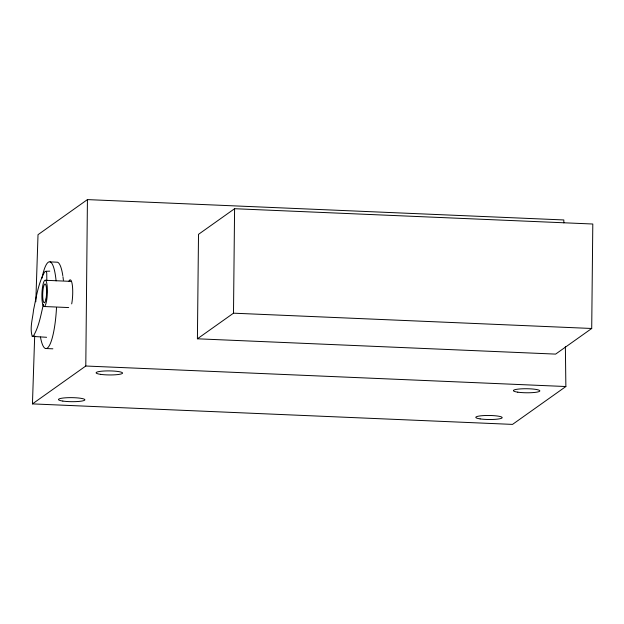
<?xml version="1.0" encoding="UTF-8"?>
<svg xmlns="http://www.w3.org/2000/svg" width="624" height="624" viewBox="0 0 624 624"><rect width="100%" height="100%" fill="white"/><g stroke="black" fill="none" stroke-linecap="round" stroke-linejoin="round"><path stroke-width="0.94" d="M34.687 335.821L32.448 403.892L85.792 366.015L87.43 199.602L563.815 219.952L563.854 222.877M197.41 338.801L198.51 234.335L234.593 208.712L592.8 224.016L591.708 328.481L555.625 354.104L197.41 338.801L233.493 313.178L591.708 328.481M233.493 313.178L234.593 208.712M35.81 301.79L38.017 234.686L87.43 199.602M46.823 280.589L46.745 273L45.965 271.284L44.717 271.783C38.181 283.436 36.325 297.086 33.532 309.988C32.744 318.599 29.539 327.912 32.245 336.375L46.597 337.288M43.399 304.286C40.856 314.972 39.094 326.274 33.493 335.876L32.245 336.375M565.375 346.585L565.867 386.529L512.522 424.398L32.448 403.892M45.965 271.284L49.772 271.151M50.068 261.893L57.455 262.205A43.415 8.845 -87.6 0 1 62.806 275.66M45.513 280.293A13.213 2.691 -87.6 0 1 46.472 301.345A13.213 2.691 -87.6 0 1 41.956 298.545A13.213 2.691 -87.6 0 1 45.513 280.293L71.37 281.393M43.781 306.501L68.679 307.562M45.474 348.504L52.861 348.816M85.792 366.015L565.867 386.529M68.929 281.073A15.101 3.081 -87.6 0 1 72.384 285.519A15.101 3.081 -87.6 0 1 71.698 303.888M41.933 278.273A43.415 8.845 -87.6 0 1 56.098 280.862M56.503 307.749A43.415 8.845 -87.6 0 1 49.429 345.439A43.415 8.845 -87.6 0 1 40.459 337.046M62.954 276.697A43.415 8.845 -87.6 0 1 63.391 280.238M100.495 374.338A13.213 2.02 0.6 0 0 122.257 373.48A13.213 2.02 0.6 0 0 105.253 370.96A13.213 2.02 0.6 0 0 100.495 374.338M62.845 401.076A13.213 2.02 0.6 0 0 84.607 400.21A13.213 2.02 0.6 0 0 67.603 397.699A13.213 2.02 0.6 0 0 62.845 401.076M517.787 392.168A13.213 2.02 0.6 0 0 539.557 391.31A13.213 2.02 0.6 0 0 522.545 388.791A13.213 2.02 0.6 0 0 517.787 392.168M480.137 418.899A13.213 2.02 0.6 0 0 501.907 418.041A13.213 2.02 0.6 0 0 484.895 415.529A13.213 2.02 0.6 0 0 480.137 418.899M45.958 299.075A9.438 1.927 -87.6 0 0 45.271 284.037A9.438 1.927 -87.6 0 0 42.728 297.071A9.438 1.927 -87.6 0 0 45.958 299.075"/></g></svg>
